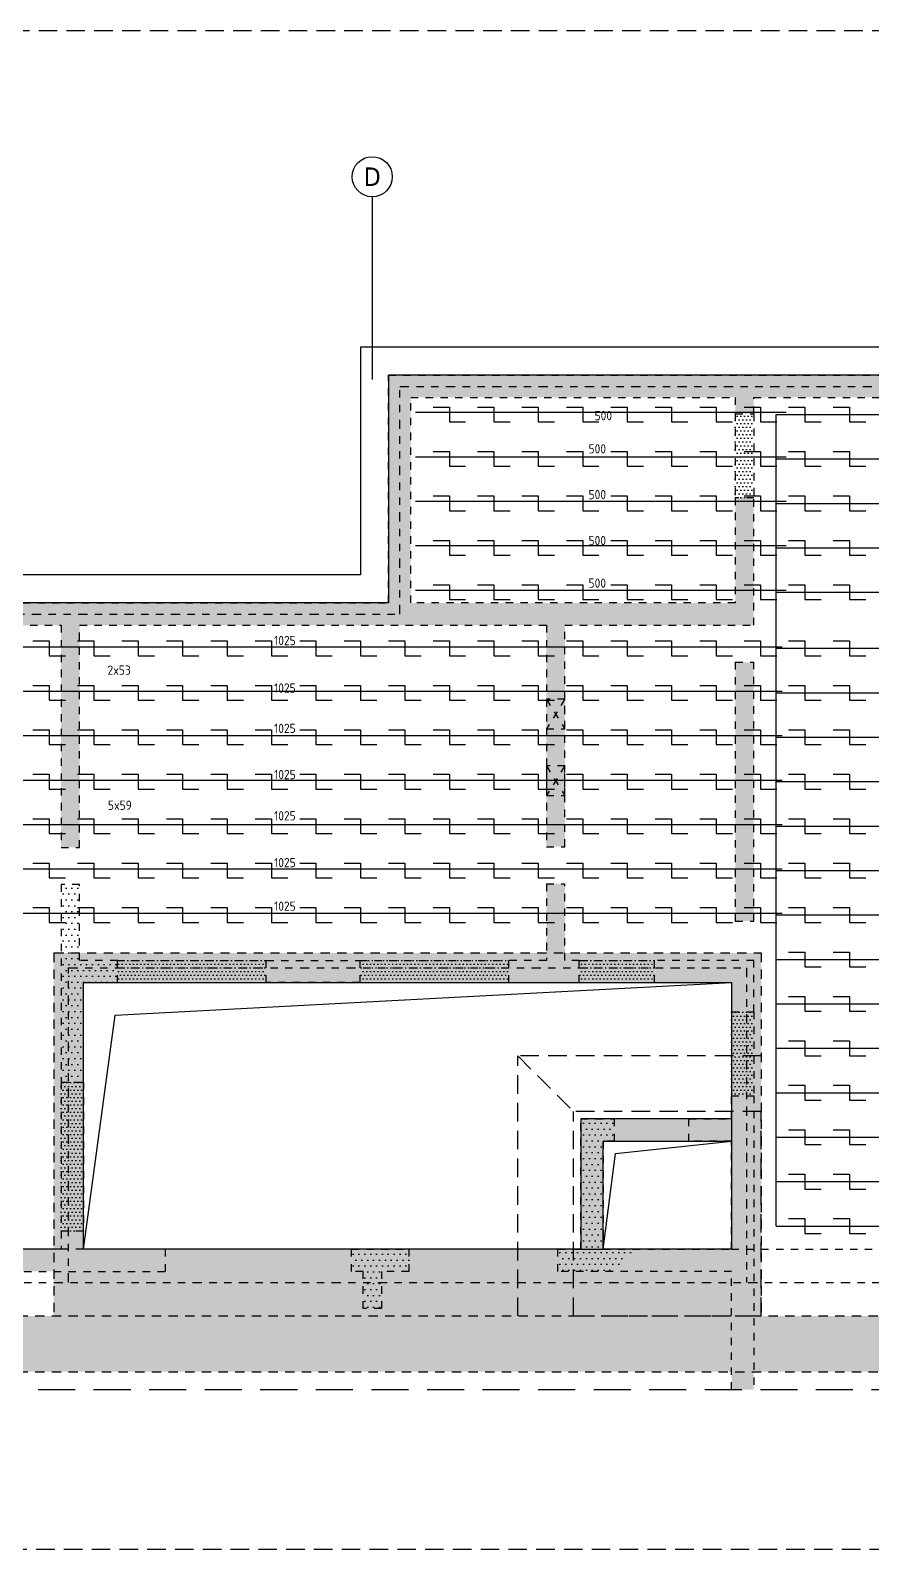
# Model space of a CAD drawing. Extents: x -45 to 98, y -32 to 51.
# Drawn here: x 17.16 to 28.51, y -22.72 to -2.21 of the extents above; entities that cross this region are included whole.
import ezdxf

# ---------------------------------------------------------------- set-up
doc = ezdxf.new("R2010")
doc.units = 0
doc.header["$LTSCALE"] = 0.5
for name, pattern in [('AUSGEZOGEN', [1000.01, 1000, 0.01]), ('DIVIDE2', [0.625, 0.25, -0.125, 0, -0.125, 0, -0.125]), ('DOT', [0.175, 0.05, -0.125]), ('GESTRICHELTX2', [1.5, 1, -0.5]), ('HIDDEN2', [0.187, 0.125, -0.062]), ('PUNKT', [0.175, 0.05, -0.125]), ('STRICHLINIE', [0.75, 0.5, -0.25]), ('VERDECKT', [0.375, 0.25, -0.125]), ('VERDECKTX2', [0.75, 0.5, -0.25])]:
    doc.linetypes.add(name, pattern=pattern)
for name, color, linetype in [('2.UG', 7, 'Continuous'), ('ACHSEN', 7, 'Continuous'), ('AFB', 7, 'Continuous'), ('AFU', 7, 'Continuous'), ('BETON', 7, 'Continuous'), ('Brüstung 2.UG', 7, 'Continuous'), ('DETAIL', 7, 'Continuous'), ('grau_dunkel', 7, 'Continuous'), ('grau_hell', 7, 'Continuous'), ('grau_mittel', 7, 'Continuous'), ('HILFE', 7, 'Continuous'), ('OBJEKT', 7, 'Continuous'), ('RND', 7, 'Continuous'), ('SCHRAFF', 7, 'Continuous'), ('VERDECKT', 7, 'Continuous'), ('Versprung oberseitig', 7, 'Continuous'), ('WD', 7, 'Continuous')]:
    doc.layers.add(name, color=color, linetype=linetype)
doc.layers.add('NOPLOT', color=7, linetype='Continuous', plot=False)
doc.styles.add('helv', font='tahoma.ttf')
doc.styles.add('txt', font='isocp.shx')
doc.linetypes.add('AFU_50K', pattern='A,0.15,["/",Standard,S=0.2,R=0,X=-0.01,Y=-0.1],0.07,["/",Standard,S=0.2,R=0,X=-0.01,Y=-0.1],0.15', length=0.37)
pattern_1 = [(0, (-77.654074, 452.18361), (0.025, 0.05), [0, -0.05])]
pattern_2 = [(0, (-1.49329, -45.53881), (0.0396875, 0.079375), [0, -0.079375])]

msp = doc.modelspace()

# ---------------------------------------------------------------- hatches: boundary and pattern name
at = {"layer": 'Brüstung 2.UG', "linetype": 'DOT'}
h = msp.add_hatch(dxfattribs=at)
h.set_pattern_fill('DOTS', color=102, scale=0.8, double=1)
h.set_pattern_definition(pattern_1)
h.paths.add_polyline_path([(26.9202, -7.3853), (26.6702, -7.3853), (26.6702, -8.5203), (26.9202, -8.5203)])
h = msp.add_hatch(dxfattribs=at)
h.set_pattern_fill('DOTS', color=102, scale=0.8, double=1)
h.set_pattern_definition(pattern_1)
h.paths.add_polyline_path([(18.3302, -14.7653), (18.3302, -15.0653), (20.3402, -15.0653), (20.3402, -14.7653)])
h = msp.add_hatch(dxfattribs=at)
h.set_pattern_fill('DOTS', color=102, scale=0.8, double=1)
h.set_pattern_definition(pattern_1)
h.paths.add_polyline_path([(21.6002, -14.7653), (21.6002, -15.0653), (23.6102, -15.0653), (23.6102, -14.7653)])
h = msp.add_hatch(dxfattribs=at)
h.set_pattern_fill('DOTS', color=102, scale=0.8, double=1)
h.set_pattern_definition(pattern_1)
h.paths.add_polyline_path([(24.5652, -14.7653), (24.5652, -15.0653), (25.5752, -15.0653), (25.5752, -14.7653)])
h = msp.add_hatch(dxfattribs=at)
h.set_pattern_fill('DOTS', color=102, scale=0.8, double=1)
h.set_pattern_definition(pattern_1)
h.paths.add_polyline_path([(26.6202, -16.5953), (26.9202, -16.5953), (26.9202, -15.4603), (26.6202, -15.4603)])
h = msp.add_hatch(dxfattribs=at)
h.set_pattern_fill('DOTS', color=102, scale=0.8, double=1)
h.set_pattern_definition(pattern_1)
h.paths.add_polyline_path([(17.8702, -16.4103), (17.5702, -16.4103), (17.5702, -18.4203), (17.8702, -18.4203)])
at = {"layer": 'grau_dunkel'}
h = msp.add_hatch(color=21, dxfattribs=at)
h.paths.add_polyline_path([(27.0202, -14.6653), (17.4702, -14.6653), (17.4702, -18.6653), (17.8702, -18.6653), (17.8702, -15.0653), (26.6202, -15.0653), (26.6202, -16.8041), (27.0202, -16.8041)])
h.paths.add_polyline_path([(24.8839, -18.6653), (24.5839, -18.6653), (24.4839, -18.6653), (24.4839, -19.5653), (27.0202, -19.5653), (27.0202, -18.6653), (26.6202, -18.6653)])
h.paths.add_polyline_path([(24.4839, -19.5653), (24.4839, -18.6653), (17.8702, -18.6653), (17.4702, -18.6653), (17.4702, -19.5653)])
h.paths.add_polyline_path([(26.6202, -18.6653), (27.0202, -18.6653), (27.0202, -16.8041), (26.6202, -16.8041), (26.6202, -16.9041), (26.6202, -17.2041)], flags=16)
at = {"layer": 'grau_hell'}
h = msp.add_hatch(color=9, dxfattribs=at)
h.paths.add_polyline_path([(40.9252, -20.3203), (40.1702, -19.5653), (4.1702, -19.5653), (4.1702, -20.3203)])
h.paths.add_polyline_path([(40.1702, -19.5653), (40.9252, -20.3203), (40.9252, -18.6653), (40.1702, -18.6653)])
at = {"layer": 'grau_mittel'}
msp.add_hatch(color=61, dxfattribs=at).paths.add_polyline_path([(26.6202, -16.9053), (24.5852, -16.9053), (24.5852, -18.6653), (24.8852, -18.6653), (24.8852, -17.2053), (26.6202, -17.2053)])
at = {"layer": 'SCHRAFF', "linetype": 'AUSGEZOGEN'}
h = msp.add_hatch(dxfattribs=at)
h.set_pattern_fill('DOTS', scale=0.05, double=1)
h.set_pattern_definition(pattern_2)
h.paths.add_polyline_path([(38.2202, -9.9403), (38.2202, -7.1653), (39.8702, -7.1653), (39.8702, -9.9403)], flags=16)
h.paths.add_polyline_path([(4.1702, -20.5598), (4.4702, -20.5598), (4.4702, -18.9653), (7.8952, -18.9653), (7.8952, -20.5598), (8.1452, -20.5598), (8.1452, -17.9903), (7.8952, -17.9903), (7.8952, -18.6653), (4.4702, -18.6653), (4.4702, -11.1803), (7.8952, -11.1803), (7.8952, -12.2553), (8.1452, -12.2553), (8.1452, -10.2403), (8.8102, -10.2403), (8.8102, -9.9403), (7.6802, -9.9403), (7.6802, -8.5803), (15.1502, -8.5803), (15.1502, -9.9403), (14.9502, -9.9403), (14.9502, -10.2403), (17.5702, -10.2403), (17.5702, -13.2403), (17.8202, -13.2403), (17.8202, -10.2403), (24.1202, -10.2403), (24.1202, -13.2303), (24.3702, -13.2303), (24.3702, -10.2403), (26.9202, -10.2403), (26.9202, -8.5203), (26.6702, -8.5203), (26.6702, -9.9403), (22.2902, -9.9403), (22.2902, -7.1653), (26.6702, -7.1653), (26.6702, -7.3853), (26.9202, -7.3853), (26.9202, -7.1653), (29.1452, -7.1653), (29.1452, -8.2153), (29.3952, -8.2153), (29.3952, -7.1653), (37.9202, -7.1653), (37.9202, -9.9403), (29.3952, -9.9403), (29.3952, -9.3503), (29.1452, -9.3503), (29.1452, -10.2403), (31.6452, -10.2403), (31.6452, -10.4253), (31.8952, -10.4253), (31.8952, -10.2403), (39.8702, -10.2403), (39.8702, -18.6653), (31.8952, -18.6653), (31.8952, -13.5153), (31.6452, -13.5153), (31.6452, -18.6653), (29.3952, -18.6653), (29.3952, -18.2153), (29.1452, -18.2153), (29.1452, -20.5598), (29.3952, -20.5598), (29.3952, -18.9653), (36.6452, -18.9653), (36.6452, -20.5598), (36.8952, -20.5598), (36.8952, -18.9653), (39.1452, -18.9653), (39.1452, -20.5598), (39.3952, -20.5598), (39.3952, -18.9653), (41.36, -18.9653), (41.36, -18.6653), (40.1702, -18.6653), (40.1702, -6.8653), (21.9902, -6.8653), (21.9902, -9.9403), (15.4502, -9.9403), (15.4502, -8.2803), (7.3802, -8.2803), (7.3802, -10.8803), (4.1702, -10.8803)])
h = msp.add_hatch(dxfattribs=at)
h.set_pattern_fill('DOTS', scale=0.05, double=1)
h.set_pattern_definition(pattern_2)
h.paths.add_polyline_path([(26.9202, -10.7403), (26.6702, -10.7403), (26.6702, -14.2353), (26.9202, -14.2353)])
h.paths.add_polyline_path([(21.6002, -14.7653), (20.3402, -14.7653), (20.3402, -15.0653), (21.6002, -15.0653)])
h.paths.add_polyline_path([(24.5652, -14.7653), (24.3702, -14.7653), (24.3702, -13.7303), (24.1202, -13.7303), (24.1202, -14.7653), (23.6102, -14.7653), (23.6102, -15.0653), (24.5652, -15.0653)])
h.paths.add_polyline_path([(26.8253, -14.7653), (25.5752, -14.7653), (25.5752, -15.0653), (26.2406, -15.0653)])
h.paths.add_polyline_path([(26.9202, -14.7653), (26.8253, -14.7653), (26.2406, -15.0653), (26.6202, -15.0653), (26.6202, -15.4603), (26.9202, -15.4603)])
h.paths.add_polyline_path([(26.9202, -16.9142), (26.9202, -16.5953), (26.6202, -16.5953), (26.6202, -16.9053), (26.0452, -16.9053), (26.0452, -17.2053), (26.6202, -17.2053), (26.6202, -17.2408)])
h.paths.add_polyline_path([(26.6202, -20.5598), (26.9202, -20.5598), (26.9202, -16.9142), (26.6202, -17.2408), (26.6202, -18.6653), (25.3119, -18.6653), (25.0363, -18.9653), (26.6202, -18.9653)])
h = msp.add_hatch(dxfattribs=at)
h.set_pattern_fill('DOTS', scale=0.05, double=1)
h.set_pattern_definition(pattern_2)
h.paths.add_polyline_path([(18.3302, -14.7653), (17.8202, -14.7653), (17.8202, -13.7403), (17.5702, -13.7403), (17.5702, -16.4103), (17.8702, -16.4103), (17.8702, -15.0653), (18.3302, -15.0653)])
h = msp.add_hatch(dxfattribs=at)
h.set_pattern_fill('DOTS', scale=0.05, double=1)
h.set_pattern_definition(pattern_2)
h.paths.add_polyline_path([(24.8852, -17.2053), (25.0352, -17.2053), (25.0352, -16.9053), (24.5852, -16.9053), (24.5852, -18.6653), (24.2752, -18.6653), (24.2752, -18.9653), (25.0363, -18.9653), (25.3119, -18.6653), (24.8852, -18.6653)])
h = msp.add_hatch(dxfattribs=at)
h.set_pattern_fill('DOTS', scale=0.05, double=1)
h.set_pattern_definition(pattern_2)
h.paths.add_polyline_path([(18.9802, -18.7905), (18.6396, -18.9653), (18.9802, -18.9653)], flags=17)
h.paths.add_polyline_path([(10.3702, -20.5598), (10.6702, -20.5598), (10.6702, -18.9653), (18.6396, -18.9653), (18.9802, -18.7905), (18.9802, -18.6653), (17.8702, -18.6653), (17.8702, -18.4203), (17.5702, -18.4203), (17.5702, -18.6653), (13.1802, -18.6653), (13.1802, -18.5153), (12.9302, -18.5153), (12.9302, -18.6653), (10.6702, -18.6653), (10.6702, -18.5153), (10.3702, -18.5153)])
h = msp.add_hatch(dxfattribs=at)
h.set_pattern_fill('DOTS', scale=0.05, double=1)
h.paths.add_polyline_path([(22.2652, -18.6653), (21.4902, -18.6653), (21.4902, -18.9653), (21.6452, -18.9653), (21.6452, -19.4653), (21.8952, -19.4653), (21.8952, -18.9653), (22.2652, -18.9653)])

# ---------------------------------------------------------------- linework, layer by layer
at = {"layer": '2.UG', "color": 7, "linetype": 'DOT'}
for p, q in [((22.2902, -9.9403), (22.2902, -7.1653)), ((22.2902, -7.1653), (26.6702, -7.1653)), ((26.6702, -7.1653), (26.6702, -7.3853)), ((26.9202, -7.3853), (26.9202, -7.1653)), ((26.9202, -7.1653), (29.1452, -7.1653)), ((26.6702, -7.3853), (26.9202, -7.3853)), ((26.9202, -8.5203), (26.6702, -8.5203)), ((26.6702, -8.5203), (26.6702, -9.9403)), ((26.9202, -10.2403), (26.9202, -8.5203)), ((26.6702, -9.9403), (22.2902, -9.9403)), ((14.9502, -10.2403), (17.5702, -10.2403)), ((17.5702, -10.2403), (17.5702, -13.2403)), ((17.8202, -13.2403), (17.8202, -10.2403)), ((17.8202, -10.2403), (24.1202, -10.2403)), ((24.1202, -10.2403), (24.1202, -13.2303)), ((24.3702, -13.2303), (24.3702, -10.2403)), ((24.3702, -10.2403), (26.9202, -10.2403)), ((26.6702, -10.7403), (26.6702, -14.2353)), ((26.6702, -10.7403), (26.9202, -10.7403)), ((26.9202, -14.2353), (26.9202, -10.7403)), ((24.1202, -13.2303), (24.3702, -13.2303)), ((17.5702, -13.7403), (17.5702, -16.4103)), ((17.8202, -14.7653), (17.8202, -13.7403)), ((24.1202, -13.7303), (24.1202, -14.7653)), ((24.1202, -13.7303), (24.3702, -13.7303)), ((24.3702, -14.7653), (24.3702, -13.7303)), ((26.6702, -14.2353), (26.9202, -14.2353)), ((18.3302, -14.7653), (17.8202, -14.7653)), ((18.3302, -15.0653), (18.3302, -14.7653)), ((24.1202, -14.7653), (23.6102, -14.7653)), ((23.6102, -14.7653), (23.6102, -15.0653)), ((24.5652, -14.7653), (24.3702, -14.7653)), ((24.5652, -15.0653), (24.5652, -14.7653)), ((26.9202, -14.7653), (25.5752, -14.7653)), ((25.5752, -14.7653), (25.5752, -15.0653)), ((26.9202, -15.4603), (26.9202, -14.7653)), ((17.8702, -16.4103), (17.8702, -15.0653)), ((17.8702, -15.0653), (18.3302, -15.0653)), ((23.6102, -15.0653), (24.5652, -15.0653)), ((25.5752, -15.0653), (26.6202, -15.0653)), ((26.6202, -15.0653), (26.6202, -15.4603)), ((26.6202, -15.4603), (26.9202, -15.4603)), ((17.5702, -16.4103), (17.8702, -16.4103))]:
    msp.add_line(p, q, dxfattribs=at)
for points in [[(7.3802, -10.8803), (7.3802, -10.8803), (7.3802, -8.2803), (15.4502, -8.2803), (15.4502, -9.9403), (21.9902, -9.9403), (21.9902, -6.8653), (40.1702, -6.8653), (40.1702, -18.6653), (41.36, -18.6653)], [(17.5702, -13.2403), (17.8202, -13.2403)], [(17.8202, -13.7403), (17.5702, -13.7403)], [(26.6202, -20.5598), (26.6202, -18.9653), (24.2752, -18.9653), (24.2752, -18.6653), (24.5852, -18.6653), (24.5852, -16.9053), (25.0352, -16.9053), (25.0352, -17.2053), (24.8852, -17.2053), (24.8852, -18.6653), (26.6202, -18.6653), (26.6202, -17.2053), (26.0452, -17.2053), (26.0452, -16.9053), (26.6202, -16.9053), (26.6202, -16.5953), (26.9202, -16.5953), (26.9202, -20.5598)], [(10.6702, -20.5598), (10.6702, -18.9653), (18.9802, -18.9653), (18.9802, -18.6653), (17.8702, -18.6653), (17.8702, -18.4203), (17.5702, -18.4203), (17.5702, -18.6653), (13.1802, -18.6653), (13.1802, -18.5153), (12.9302, -18.5153), (12.9302, -18.6653), (10.6702, -18.6653), (10.6702, -18.5153), (10.3702, -18.5153)], [(21.4902, -18.6653), (22.2652, -18.6653), (22.2652, -18.9653), (21.8952, -18.9653), (21.8952, -19.4653), (21.6452, -19.4653), (21.6452, -18.9653), (21.4902, -18.9653), (21.4902, -18.6653)]]:
    msp.add_lwpolyline(points, dxfattribs=at)
msp.add_lwpolyline([(20.3402, -14.7653), (21.6002, -14.7653), (21.6002, -15.0653), (20.3402, -15.0653)], close=True, dxfattribs=at)
at = {"layer": 'ACHSEN', "color": 140, "linetype": 'AUSGEZOGEN'}
msp.add_line((21.7702, -4.4562), (21.7702, -6.9222), dxfattribs=at)
at = {"layer": 'ACHSEN', "color": 7, "linetype": 'AUSGEZOGEN'}
msp.add_circle((21.7702, -4.1857), 0.2705, dxfattribs=at)
at = {"layer": 'AFB', "color": 1, "linetype": 'DIVIDE2'}
for p, q in [((22.1402, -10.0903), (22.1402, -7.0153)), ((22.1402, -7.0153), (40.0202, -7.0153)), ((15.3002, -10.0903), (22.1402, -10.0903)), ((17.6702, -14.8653), (26.8202, -14.8653)), ((17.6702, -19.1153), (17.6702, -14.8653)), ((26.8202, -14.8653), (26.8202, -19.1153)), ((4.3452, -19.1153), (39.9952, -19.1153))]:
    msp.add_line(p, q, dxfattribs=at)
at = {"layer": 'AFU', "color": 8, "linetype": 'AFU_50K'}
for p, q in [((26.6202, -16.9053), (26.6202, -17.2053)), ((24.5852, -18.6653), (24.8852, -18.6653))]:
    msp.add_line(p, q, dxfattribs=at)
at = {"layer": 'BETON', "color": 6, "linetype": 'AUSGEZOGEN'}
for p, q in [((40.1702, -6.8653), (21.9902, -6.8653)), ((21.9902, -6.8653), (21.9902, -9.9403)), ((21.9902, -9.9403), (15.4502, -9.9403)), ((26.6202, -16.9053), (24.5852, -16.9053)), ((24.5852, -16.9053), (24.5852, -18.6653)), ((24.8852, -17.2053), (26.6202, -17.2053)), ((24.8852, -18.6653), (24.8852, -17.2053))]:
    msp.add_line(p, q, dxfattribs=at)
for points in [[(24.5852, -18.6653), (17.8702, -18.6653), (17.8702, -15.0653), (26.6202, -15.0653), (26.6202, -16.9053)], [(26.6202, -17.2053), (26.6202, -18.6653), (24.8852, -18.6653)]]:
    msp.add_lwpolyline(points, dxfattribs=at)
at = {"layer": 'Brüstung 2.UG', "color": 102, "linetype": 'DOT'}
for p, q in [((26.6702, -7.3853), (26.6702, -8.5203)), ((26.9202, -7.3853), (26.9202, -8.5203)), ((18.3302, -14.7653), (20.3402, -14.7653)), ((21.6002, -14.7653), (23.6102, -14.7653)), ((24.5652, -14.7653), (25.5752, -14.7653)), ((18.3302, -15.0653), (20.3402, -15.0653)), ((21.6002, -15.0653), (23.6102, -15.0653)), ((24.5652, -15.0653), (25.5752, -15.0653)), ((26.6202, -15.4603), (26.6202, -16.5953)), ((26.9202, -15.4603), (26.9202, -16.5953)), ((17.5702, -16.4103), (17.5702, -18.4203)), ((17.8702, -16.4103), (17.8702, -18.4203))]:
    msp.add_line(p, q, dxfattribs=at)
at = {"layer": 'DETAIL', "color": 102, "linetype": 'STRICHLINIE'}
msp.add_lwpolyline([(-1.1078, -22.7206), (-1.1078, -2.2096), (41.8587, -2.2096), (41.8587, -22.7206)], close=True, dxfattribs=at)
at = {"layer": 'HILFE', "color": 102, "linetype": 'AUSGEZOGEN'}
for p, q in [((18.3005, -15.5035), (26.6202, -15.0653)), ((17.8702, -18.6653), (18.3005, -15.5035)), ((25.0522, -17.3713), (26.6202, -17.2053)), ((24.8852, -18.6653), (25.0522, -17.3713))]:
    msp.add_line(p, q, dxfattribs=at)
at = {"layer": 'HILFE', "color": 102, "linetype": 'GESTRICHELTX2'}
msp.add_line((3.7592, -20.5598), (41.36, -20.5598), dxfattribs=at)
at = {"layer": 'NOPLOT', "color": 191, "linetype": 'AUSGEZOGEN'}
msp.add_line((27.2202, -18.3523), (27.2202, -7.3935), dxfattribs=at)
at = {"layer": 'OBJEKT', "color": 7, "linetype": 'AUSGEZOGEN'}
for p, q in [((40.5502, -6.4853), (21.6102, -6.4853)), ((21.6102, -6.4853), (21.6102, -9.5603)), ((21.6102, -9.5603), (15.8302, -9.5603))]:
    msp.add_line(p, q, dxfattribs=at)
at = {"layer": 'RND', "color": 1, "linetype": 'AUSGEZOGEN'}
for points in [[(22.3558, -7.3661), (27.3558, -7.3661)], [(22.5906, -7.2949), (22.8106, -7.2949), (22.8106, -7.4949), (23.0306, -7.4949)], [(23.1906, -7.2949), (23.4106, -7.2949), (23.4106, -7.4949), (23.6306, -7.4949)], [(23.7906, -7.2949), (24.0106, -7.2949), (24.0106, -7.4949), (24.2306, -7.4949)], [(24.3906, -7.2949), (24.6106, -7.2949), (24.6106, -7.4949), (24.8306, -7.4949)], [(24.9906, -7.2949), (25.2106, -7.2949), (25.2106, -7.4949), (25.4306, -7.4949)], [(25.5906, -7.2949), (25.8106, -7.2949), (25.8106, -7.4949), (26.0306, -7.4949)], [(26.1906, -7.2949), (26.4106, -7.2949), (26.4106, -7.4949), (26.6306, -7.4949)], [(26.7906, -7.2949), (27.0106, -7.2949), (27.0106, -7.4949), (27.2306, -7.4949)], [(27.3906, -7.2949), (27.6106, -7.2949), (27.6106, -7.4949), (27.8306, -7.4949)], [(27.9906, -7.2949), (28.2106, -7.2949), (28.2106, -7.4949), (28.4306, -7.4949)], [(27.2202, -7.3949), (39.8702, -7.3949)], [(22.3558, -7.9661), (27.3558, -7.9661)], [(22.5906, -7.8949), (22.8106, -7.8949), (22.8106, -8.0949), (23.0306, -8.0949)], [(23.1906, -7.8949), (23.4106, -7.8949), (23.4106, -8.0949), (23.6306, -8.0949)], [(23.7906, -7.8949), (24.0106, -7.8949), (24.0106, -8.0949), (24.2306, -8.0949)], [(24.3906, -7.8949), (24.6106, -7.8949), (24.6106, -8.0949), (24.8306, -8.0949)], [(24.9906, -7.8949), (25.2106, -7.8949), (25.2106, -8.0949), (25.4306, -8.0949)], [(25.5906, -7.8949), (25.8106, -7.8949), (25.8106, -8.0949), (26.0306, -8.0949)], [(26.1906, -7.8949), (26.4106, -7.8949), (26.4106, -8.0949), (26.6306, -8.0949)], [(26.7906, -7.8949), (27.0106, -7.8949), (27.0106, -8.0949), (27.2306, -8.0949)], [(27.2202, -7.9949), (39.8702, -7.9949)], [(27.3906, -7.8949), (27.6106, -7.8949), (27.6106, -8.0949), (27.8306, -8.0949)], [(27.9906, -7.8949), (28.2106, -7.8949), (28.2106, -8.0949), (28.4306, -8.0949)], [(22.3558, -8.5661), (27.3558, -8.5661)], [(22.5906, -8.4949), (22.8106, -8.4949), (22.8106, -8.6949), (23.0306, -8.6949)], [(23.1906, -8.4949), (23.4106, -8.4949), (23.4106, -8.6949), (23.6306, -8.6949)], [(23.7906, -8.4949), (24.0106, -8.4949), (24.0106, -8.6949), (24.2306, -8.6949)], [(24.3906, -8.4949), (24.6106, -8.4949), (24.6106, -8.6949), (24.8306, -8.6949)], [(24.9906, -8.4949), (25.2106, -8.4949), (25.2106, -8.6949), (25.4306, -8.6949)], [(25.5906, -8.4949), (25.8106, -8.4949), (25.8106, -8.6949), (26.0306, -8.6949)], [(26.1906, -8.4949), (26.4106, -8.4949), (26.4106, -8.6949), (26.6306, -8.6949)], [(26.7906, -8.4949), (27.0106, -8.4949), (27.0106, -8.6949), (27.2306, -8.6949)], [(27.2202, -8.5949), (39.8702, -8.5949)], [(27.3906, -8.4949), (27.6106, -8.4949), (27.6106, -8.6949), (27.8306, -8.6949)], [(27.9906, -8.4949), (28.2106, -8.4949), (28.2106, -8.6949), (28.4306, -8.6949)], [(22.3558, -9.1661), (27.3558, -9.1661)], [(22.5906, -9.0949), (22.8106, -9.0949), (22.8106, -9.2949), (23.0306, -9.2949)], [(23.1906, -9.0949), (23.4106, -9.0949), (23.4106, -9.2949), (23.6306, -9.2949)], [(23.7906, -9.0949), (24.0106, -9.0949), (24.0106, -9.2949), (24.2306, -9.2949)], [(24.3906, -9.0949), (24.6106, -9.0949), (24.6106, -9.2949), (24.8306, -9.2949)], [(24.9906, -9.0949), (25.2106, -9.0949), (25.2106, -9.2949), (25.4306, -9.2949)], [(25.5906, -9.0949), (25.8106, -9.0949), (25.8106, -9.2949), (26.0306, -9.2949)], [(26.1906, -9.0949), (26.4106, -9.0949), (26.4106, -9.2949), (26.6306, -9.2949)], [(26.7906, -9.0949), (27.0106, -9.0949), (27.0106, -9.2949), (27.2306, -9.2949)], [(27.2202, -9.1949), (39.8702, -9.1949)], [(27.3906, -9.0949), (27.6106, -9.0949), (27.6106, -9.2949), (27.8306, -9.2949)], [(27.9906, -9.0949), (28.2106, -9.0949), (28.2106, -9.2949), (28.4306, -9.2949)], [(22.3558, -9.7661), (27.3558, -9.7661)], [(22.5906, -9.6949), (22.8106, -9.6949), (22.8106, -9.8949), (23.0306, -9.8949)], [(23.1906, -9.6949), (23.4106, -9.6949), (23.4106, -9.8949), (23.6306, -9.8949)], [(23.7906, -9.6949), (24.0106, -9.6949), (24.0106, -9.8949), (24.2306, -9.8949)], [(24.3906, -9.6949), (24.6106, -9.6949), (24.6106, -9.8949), (24.8306, -9.8949)], [(24.9906, -9.6949), (25.2106, -9.6949), (25.2106, -9.8949), (25.4306, -9.8949)], [(25.5906, -9.6949), (25.8106, -9.6949), (25.8106, -9.8949), (26.0306, -9.8949)], [(26.1906, -9.6949), (26.4106, -9.6949), (26.4106, -9.8949), (26.6306, -9.8949)], [(26.7906, -9.6949), (27.0106, -9.6949), (27.0106, -9.8949), (27.2306, -9.8949)], [(27.2202, -9.7949), (39.8702, -9.7949)], [(27.3906, -9.6949), (27.6106, -9.6949), (27.6106, -9.8949), (27.8306, -9.8949)], [(27.9906, -9.6949), (28.2106, -9.6949), (28.2106, -9.8949), (28.4306, -9.8949)], [(17.1906, -10.4523), (17.4106, -10.4523), (17.4106, -10.6523), (17.6306, -10.6523)], [(17.7906, -10.4523), (18.0106, -10.4523), (18.0106, -10.6523), (18.2306, -10.6523)], [(18.3906, -10.4523), (18.6106, -10.4523), (18.6106, -10.6523), (18.8306, -10.6523)], [(18.9906, -10.4523), (19.2106, -10.4523), (19.2106, -10.6523), (19.4306, -10.6523)], [(19.5906, -10.4523), (19.8106, -10.4523), (19.8106, -10.6523), (20.0306, -10.6523)], [(20.1906, -10.4523), (20.4106, -10.4523), (20.4106, -10.6523), (20.6306, -10.6523)], [(20.7906, -10.4523), (21.0106, -10.4523), (21.0106, -10.6523), (21.2306, -10.6523)], [(21.3906, -10.4523), (21.6106, -10.4523), (21.6106, -10.6523), (21.8306, -10.6523)], [(21.9906, -10.4523), (22.2106, -10.4523), (22.2106, -10.6523), (22.4306, -10.6523)], [(22.5906, -10.4523), (22.8106, -10.4523), (22.8106, -10.6523), (23.0306, -10.6523)], [(23.1906, -10.4523), (23.4106, -10.4523), (23.4106, -10.6523), (23.6306, -10.6523)], [(23.7906, -10.4523), (24.0106, -10.4523), (24.0106, -10.6523), (24.2306, -10.6523)], [(24.3906, -10.4523), (24.6106, -10.4523), (24.6106, -10.6523), (24.8306, -10.6523)], [(24.9906, -10.4523), (25.2106, -10.4523), (25.2106, -10.6523), (25.4306, -10.6523)], [(25.5906, -10.4523), (25.8106, -10.4523), (25.8106, -10.6523), (26.0306, -10.6523)], [(26.1906, -10.4523), (26.4106, -10.4523), (26.4106, -10.6523), (26.6306, -10.6523)], [(26.7906, -10.4523), (27.0106, -10.4523), (27.0106, -10.6523), (27.2306, -10.6523)], [(27.3906, -10.4523), (27.6106, -10.4523), (27.6106, -10.6523), (27.8306, -10.6523)], [(27.9906, -10.4523), (28.2106, -10.4523), (28.2106, -10.6523), (28.4306, -10.6523)], [(17.0551, -10.5302), (27.3051, -10.5302)], [(27.2202, -10.5523), (39.8702, -10.5523)], [(17.1906, -11.0523), (17.4106, -11.0523), (17.4106, -11.2523), (17.6306, -11.2523)], [(17.7906, -11.0523), (18.0106, -11.0523), (18.0106, -11.2523), (18.2306, -11.2523)], [(18.3906, -11.0523), (18.6106, -11.0523), (18.6106, -11.2523), (18.8306, -11.2523)], [(18.9906, -11.0523), (19.2106, -11.0523), (19.2106, -11.2523), (19.4306, -11.2523)], [(19.5906, -11.0523), (19.8106, -11.0523), (19.8106, -11.2523), (20.0306, -11.2523)], [(20.1906, -11.0523), (20.4106, -11.0523), (20.4106, -11.2523), (20.6306, -11.2523)], [(20.7906, -11.0523), (21.0106, -11.0523), (21.0106, -11.2523), (21.2306, -11.2523)], [(21.3906, -11.0523), (21.6106, -11.0523), (21.6106, -11.2523), (21.8306, -11.2523)], [(21.9906, -11.0523), (22.2106, -11.0523), (22.2106, -11.2523), (22.4306, -11.2523)], [(22.5906, -11.0523), (22.8106, -11.0523), (22.8106, -11.2523), (23.0306, -11.2523)], [(23.1906, -11.0523), (23.4106, -11.0523), (23.4106, -11.2523), (23.6306, -11.2523)], [(23.7906, -11.0523), (24.0106, -11.0523), (24.0106, -11.2523), (24.2306, -11.2523)], [(24.3906, -11.0523), (24.6106, -11.0523), (24.6106, -11.2523), (24.8306, -11.2523)], [(24.9906, -11.0523), (25.2106, -11.0523), (25.2106, -11.2523), (25.4306, -11.2523)], [(25.5906, -11.0523), (25.8106, -11.0523), (25.8106, -11.2523), (26.0306, -11.2523)], [(26.1906, -11.0523), (26.4106, -11.0523), (26.4106, -11.2523), (26.6306, -11.2523)], [(26.7906, -11.0523), (27.0106, -11.0523), (27.0106, -11.2523), (27.2306, -11.2523)], [(27.3906, -11.0523), (27.6106, -11.0523), (27.6106, -11.2523), (27.8306, -11.2523)], [(27.9906, -11.0523), (28.2106, -11.0523), (28.2106, -11.2523), (28.4306, -11.2523)], [(17.0551, -11.1302), (27.3051, -11.1302)], [(27.2202, -11.1523), (39.8702, -11.1523)], [(17.1906, -11.6523), (17.4106, -11.6523), (17.4106, -11.8523), (17.6306, -11.8523)], [(17.7906, -11.6523), (18.0106, -11.6523), (18.0106, -11.8523), (18.2306, -11.8523)], [(18.3906, -11.6523), (18.6106, -11.6523), (18.6106, -11.8523), (18.8306, -11.8523)], [(18.9906, -11.6523), (19.2106, -11.6523), (19.2106, -11.8523), (19.4306, -11.8523)], [(19.5906, -11.6523), (19.8106, -11.6523), (19.8106, -11.8523), (20.0306, -11.8523)], [(20.1906, -11.6523), (20.4106, -11.6523), (20.4106, -11.8523), (20.6306, -11.8523)], [(20.7906, -11.6523), (21.0106, -11.6523), (21.0106, -11.8523), (21.2306, -11.8523)], [(21.3906, -11.6523), (21.6106, -11.6523), (21.6106, -11.8523), (21.8306, -11.8523)], [(21.9906, -11.6523), (22.2106, -11.6523), (22.2106, -11.8523), (22.4306, -11.8523)], [(22.5906, -11.6523), (22.8106, -11.6523), (22.8106, -11.8523), (23.0306, -11.8523)], [(23.1906, -11.6523), (23.4106, -11.6523), (23.4106, -11.8523), (23.6306, -11.8523)], [(23.7906, -11.6523), (24.0106, -11.6523), (24.0106, -11.8523), (24.2306, -11.8523)], [(24.3906, -11.6523), (24.6106, -11.6523), (24.6106, -11.8523), (24.8306, -11.8523)], [(24.9906, -11.6523), (25.2106, -11.6523), (25.2106, -11.8523), (25.4306, -11.8523)], [(25.5906, -11.6523), (25.8106, -11.6523), (25.8106, -11.8523), (26.0306, -11.8523)], [(26.1906, -11.6523), (26.4106, -11.6523), (26.4106, -11.8523), (26.6306, -11.8523)], [(26.7906, -11.6523), (27.0106, -11.6523), (27.0106, -11.8523), (27.2306, -11.8523)], [(27.3906, -11.6523), (27.6106, -11.6523), (27.6106, -11.8523), (27.8306, -11.8523)], [(27.9906, -11.6523), (28.2106, -11.6523), (28.2106, -11.8523), (28.4306, -11.8523)], [(17.0551, -11.7302), (27.3051, -11.7302)], [(27.2202, -11.7523), (39.8702, -11.7523)], [(17.1906, -12.2523), (17.4106, -12.2523), (17.4106, -12.4523), (17.6306, -12.4523)], [(17.7906, -12.2523), (18.0106, -12.2523), (18.0106, -12.4523), (18.2306, -12.4523)], [(18.3906, -12.2523), (18.6106, -12.2523), (18.6106, -12.4523), (18.8306, -12.4523)], [(18.9906, -12.2523), (19.2106, -12.2523), (19.2106, -12.4523), (19.4306, -12.4523)], [(19.5906, -12.2523), (19.8106, -12.2523), (19.8106, -12.4523), (20.0306, -12.4523)], [(20.1906, -12.2523), (20.4106, -12.2523), (20.4106, -12.4523), (20.6306, -12.4523)], [(20.7906, -12.2523), (21.0106, -12.2523), (21.0106, -12.4523), (21.2306, -12.4523)], [(21.3906, -12.2523), (21.6106, -12.2523), (21.6106, -12.4523), (21.8306, -12.4523)], [(21.9906, -12.2523), (22.2106, -12.2523), (22.2106, -12.4523), (22.4306, -12.4523)], [(22.5906, -12.2523), (22.8106, -12.2523), (22.8106, -12.4523), (23.0306, -12.4523)], [(23.1906, -12.2523), (23.4106, -12.2523), (23.4106, -12.4523), (23.6306, -12.4523)], [(23.7906, -12.2523), (24.0106, -12.2523), (24.0106, -12.4523), (24.2306, -12.4523)], [(24.3906, -12.2523), (24.6106, -12.2523), (24.6106, -12.4523), (24.8306, -12.4523)], [(24.9906, -12.2523), (25.2106, -12.2523), (25.2106, -12.4523), (25.4306, -12.4523)], [(25.5906, -12.2523), (25.8106, -12.2523), (25.8106, -12.4523), (26.0306, -12.4523)], [(26.1906, -12.2523), (26.4106, -12.2523), (26.4106, -12.4523), (26.6306, -12.4523)], [(26.7906, -12.2523), (27.0106, -12.2523), (27.0106, -12.4523), (27.2306, -12.4523)], [(27.3906, -12.2523), (27.6106, -12.2523), (27.6106, -12.4523), (27.8306, -12.4523)], [(27.9906, -12.2523), (28.2106, -12.2523), (28.2106, -12.4523), (28.4306, -12.4523)], [(17.0551, -12.3302), (27.3051, -12.3302)], [(27.2202, -12.3523), (39.8702, -12.3523)], [(17.1906, -12.8523), (17.4106, -12.8523), (17.4106, -13.0523), (17.6306, -13.0523)], [(17.7906, -12.8523), (18.0106, -12.8523), (18.0106, -13.0523), (18.2306, -13.0523)], [(18.3906, -12.8523), (18.6106, -12.8523), (18.6106, -13.0523), (18.8306, -13.0523)], [(18.9906, -12.8523), (19.2106, -12.8523), (19.2106, -13.0523), (19.4306, -13.0523)], [(19.5906, -12.8523), (19.8106, -12.8523), (19.8106, -13.0523), (20.0306, -13.0523)], [(20.1906, -12.8523), (20.4106, -12.8523), (20.4106, -13.0523), (20.6306, -13.0523)], [(20.7906, -12.8523), (21.0106, -12.8523), (21.0106, -13.0523), (21.2306, -13.0523)], [(21.3906, -12.8523), (21.6106, -12.8523), (21.6106, -13.0523), (21.8306, -13.0523)], [(21.9906, -12.8523), (22.2106, -12.8523), (22.2106, -13.0523), (22.4306, -13.0523)], [(22.5906, -12.8523), (22.8106, -12.8523), (22.8106, -13.0523), (23.0306, -13.0523)], [(23.1906, -12.8523), (23.4106, -12.8523), (23.4106, -13.0523), (23.6306, -13.0523)], [(23.7906, -12.8523), (24.0106, -12.8523), (24.0106, -13.0523), (24.2306, -13.0523)], [(24.3906, -12.8523), (24.6106, -12.8523), (24.6106, -13.0523), (24.8306, -13.0523)], [(24.9906, -12.8523), (25.2106, -12.8523), (25.2106, -13.0523), (25.4306, -13.0523)], [(25.5906, -12.8523), (25.8106, -12.8523), (25.8106, -13.0523), (26.0306, -13.0523)], [(26.1906, -12.8523), (26.4106, -12.8523), (26.4106, -13.0523), (26.6306, -13.0523)], [(26.7906, -12.8523), (27.0106, -12.8523), (27.0106, -13.0523), (27.2306, -13.0523)], [(27.3906, -12.8523), (27.6106, -12.8523), (27.6106, -13.0523), (27.8306, -13.0523)], [(27.9906, -12.8523), (28.2106, -12.8523), (28.2106, -13.0523), (28.4306, -13.0523)], [(17.0551, -12.9302), (27.3051, -12.9302)], [(27.2202, -12.9523), (39.8702, -12.9523)], [(17.0551, -13.5302), (27.3051, -13.5302)], [(17.1906, -13.4523), (17.4106, -13.4523), (17.4106, -13.6523), (17.6306, -13.6523)], [(17.7906, -13.4523), (18.0106, -13.4523), (18.0106, -13.6523), (18.2306, -13.6523)], [(18.3906, -13.4523), (18.6106, -13.4523), (18.6106, -13.6523), (18.8306, -13.6523)], [(18.9906, -13.4523), (19.2106, -13.4523), (19.2106, -13.6523), (19.4306, -13.6523)], [(19.5906, -13.4523), (19.8106, -13.4523), (19.8106, -13.6523), (20.0306, -13.6523)], [(20.1906, -13.4523), (20.4106, -13.4523), (20.4106, -13.6523), (20.6306, -13.6523)], [(20.7906, -13.4523), (21.0106, -13.4523), (21.0106, -13.6523), (21.2306, -13.6523)], [(21.3906, -13.4523), (21.6106, -13.4523), (21.6106, -13.6523), (21.8306, -13.6523)], [(21.9906, -13.4523), (22.2106, -13.4523), (22.2106, -13.6523), (22.4306, -13.6523)], [(22.5906, -13.4523), (22.8106, -13.4523), (22.8106, -13.6523), (23.0306, -13.6523)], [(23.1906, -13.4523), (23.4106, -13.4523), (23.4106, -13.6523), (23.6306, -13.6523)], [(23.7906, -13.4523), (24.0106, -13.4523), (24.0106, -13.6523), (24.2306, -13.6523)], [(24.3906, -13.4523), (24.6106, -13.4523), (24.6106, -13.6523), (24.8306, -13.6523)], [(24.9906, -13.4523), (25.2106, -13.4523), (25.2106, -13.6523), (25.4306, -13.6523)], [(25.5906, -13.4523), (25.8106, -13.4523), (25.8106, -13.6523), (26.0306, -13.6523)], [(26.1906, -13.4523), (26.4106, -13.4523), (26.4106, -13.6523), (26.6306, -13.6523)], [(26.7906, -13.4523), (27.0106, -13.4523), (27.0106, -13.6523), (27.2306, -13.6523)], [(27.3906, -13.4523), (27.6106, -13.4523), (27.6106, -13.6523), (27.8306, -13.6523)], [(27.9906, -13.4523), (28.2106, -13.4523), (28.2106, -13.6523), (28.4306, -13.6523)], [(27.2202, -13.5523), (39.8702, -13.5523)], [(17.0551, -14.1302), (27.3051, -14.1302)], [(17.1906, -14.0523), (17.4106, -14.0523), (17.4106, -14.2523), (17.6306, -14.2523)], [(17.7906, -14.0523), (18.0106, -14.0523), (18.0106, -14.2523), (18.2306, -14.2523)], [(18.3906, -14.0523), (18.6106, -14.0523), (18.6106, -14.2523), (18.8306, -14.2523)], [(18.9906, -14.0523), (19.2106, -14.0523), (19.2106, -14.2523), (19.4306, -14.2523)], [(19.5906, -14.0523), (19.8106, -14.0523), (19.8106, -14.2523), (20.0306, -14.2523)], [(20.1906, -14.0523), (20.4106, -14.0523), (20.4106, -14.2523), (20.6306, -14.2523)], [(20.7906, -14.0523), (21.0106, -14.0523), (21.0106, -14.2523), (21.2306, -14.2523)], [(21.3906, -14.0523), (21.6106, -14.0523), (21.6106, -14.2523), (21.8306, -14.2523)], [(21.9906, -14.0523), (22.2106, -14.0523), (22.2106, -14.2523), (22.4306, -14.2523)], [(22.5906, -14.0523), (22.8106, -14.0523), (22.8106, -14.2523), (23.0306, -14.2523)], [(23.1906, -14.0523), (23.4106, -14.0523), (23.4106, -14.2523), (23.6306, -14.2523)], [(23.7906, -14.0523), (24.0106, -14.0523), (24.0106, -14.2523), (24.2306, -14.2523)], [(24.3906, -14.0523), (24.6106, -14.0523), (24.6106, -14.2523), (24.8306, -14.2523)], [(24.9906, -14.0523), (25.2106, -14.0523), (25.2106, -14.2523), (25.4306, -14.2523)], [(25.5906, -14.0523), (25.8106, -14.0523), (25.8106, -14.2523), (26.0306, -14.2523)], [(26.1906, -14.0523), (26.4106, -14.0523), (26.4106, -14.2523), (26.6306, -14.2523)], [(26.7906, -14.0523), (27.0106, -14.0523), (27.0106, -14.2523), (27.2306, -14.2523)], [(27.2202, -14.1523), (39.8702, -14.1523)], [(27.3906, -14.0523), (27.6106, -14.0523), (27.6106, -14.2523), (27.8306, -14.2523)], [(27.9906, -14.0523), (28.2106, -14.0523), (28.2106, -14.2523), (28.4306, -14.2523)], [(27.2202, -14.7523), (39.8702, -14.7523)], [(27.3906, -14.6523), (27.6106, -14.6523), (27.6106, -14.8523), (27.8306, -14.8523)], [(27.9906, -14.6523), (28.2106, -14.6523), (28.2106, -14.8523), (28.4306, -14.8523)], [(27.2202, -15.3523), (39.8702, -15.3523)], [(27.3906, -15.2523), (27.6106, -15.2523), (27.6106, -15.4523), (27.8306, -15.4523)], [(27.9906, -15.2523), (28.2106, -15.2523), (28.2106, -15.4523), (28.4306, -15.4523)], [(27.2202, -15.9523), (39.8702, -15.9523)], [(27.3906, -15.8523), (27.6106, -15.8523), (27.6106, -16.0523), (27.8306, -16.0523)], [(27.9906, -15.8523), (28.2106, -15.8523), (28.2106, -16.0523), (28.4306, -16.0523)], [(27.2202, -16.5523), (39.8702, -16.5523)], [(27.3906, -16.4523), (27.6106, -16.4523), (27.6106, -16.6523), (27.8306, -16.6523)], [(27.9906, -16.4523), (28.2106, -16.4523), (28.2106, -16.6523), (28.4306, -16.6523)], [(27.2202, -17.1523), (39.8702, -17.1523)], [(27.3906, -17.0523), (27.6106, -17.0523), (27.6106, -17.2523), (27.8306, -17.2523)], [(27.9906, -17.0523), (28.2106, -17.0523), (28.2106, -17.2523), (28.4306, -17.2523)], [(27.2202, -17.7523), (39.8702, -17.7523)], [(27.3906, -17.6523), (27.6106, -17.6523), (27.6106, -17.8523), (27.8306, -17.8523)], [(27.9906, -17.6523), (28.2106, -17.6523), (28.2106, -17.8523), (28.4306, -17.8523)], [(27.3906, -18.2523), (27.6106, -18.2523), (27.6106, -18.4523), (27.8306, -18.4523)], [(27.9906, -18.2523), (28.2106, -18.2523), (28.2106, -18.4523), (28.4306, -18.4523)], [(27.2202, -18.3523), (39.8702, -18.3523)]]:
    msp.add_lwpolyline(points, dxfattribs=at)
at = {"layer": 'VERDECKT', "color": 7, "linetype": 'VERDECKT'}
for p, q in [((17.4702, -14.6653), (27.0202, -14.6653)), ((17.4702, -14.6653), (17.4702, -19.5653)), ((27.0202, -14.6653), (27.0202, -19.5653)), ((4.1702, -19.5653), (40.1702, -19.5653)), ((4.1702, -20.3203), (40.9252, -20.3203))]:
    msp.add_line(p, q, dxfattribs=at)
at = {"layer": 'VERDECKT', "color": 7, "linetype": 'VERDECKTX2'}
for p, q in [((27.0202, -16.0553), (23.7352, -16.0553)), ((23.7352, -19.5653), (23.7352, -16.0553)), ((23.7352, -16.0553), (24.4852, -16.8053)), ((27.0202, -16.8053), (24.4852, -16.8053)), ((24.4852, -19.5653), (24.4852, -16.8053)), ((27.0202, -19.5653), (27.0202, -16.8053)), ((24.4852, -19.5653), (27.0202, -19.5653))]:
    msp.add_line(p, q, dxfattribs=at)
at = {"layer": 'Versprung oberseitig', "color": 1, "linetype": 'HIDDEN2'}
for p, q in [((17.8702, -18.6653), (4.4702, -18.6653)), ((26.6202, -18.6653), (39.8702, -18.6653))]:
    msp.add_line(p, q, dxfattribs=at)
at = {"layer": 'WD', "color": 7, "linetype": 'PUNKT'}
for p, q in [((24.1202, -11.2403), (24.3702, -11.6403)), ((24.3702, -11.2403), (24.1202, -11.6403)), ((24.1202, -12.1403), (24.3702, -12.5403)), ((24.3702, -12.1403), (24.1202, -12.5403))]:
    msp.add_line(p, q, dxfattribs=at)
for points in [[(24.3702, -11.2403), (24.1202, -11.2403), (24.1202, -11.6403), (24.3702, -11.6403)], [(24.3702, -12.1403), (24.1202, -12.1403), (24.1202, -12.5403), (24.3702, -12.5403)]]:
    msp.add_lwpolyline(points, close=True, dxfattribs=at)

# ---------------------------------------------------------------- texts
at = {"layer": 'ACHSEN', "color": 6, "linetype": 'AUSGEZOGEN', "style": 'helv'}
msp.add_text('D', height=0.25, dxfattribs=at).set_placement((21.6562, -4.3101))
at = {"layer": 'NOPLOT', "color": 191, "linetype": 'Continuous', "style": 'txt'}
for s, p in [('500', (24.7713, -7.4738)), ('500', (24.6898, -7.9211)), ('500', (24.6898, -8.5392)), ('500', (24.6898, -9.1597)), ('500', (24.6898, -9.7343)), ('1025', (20.445, -10.5099)), ('2x53', (18.1963, -10.9091)), ('1025', (20.445, -11.151)), ('1025', (20.445, -11.6955)), ('1025', (20.445, -12.3191)), ('5x59', (18.2017, -12.7334)), ('1025', (20.445, -12.8755)), ('1025', (20.445, -13.5079)), ('1025', (20.445, -14.0963))]:
    msp.add_text(s, height=0.125, dxfattribs=at).set_placement(p)

doc.saveas('drawing.dxf')
